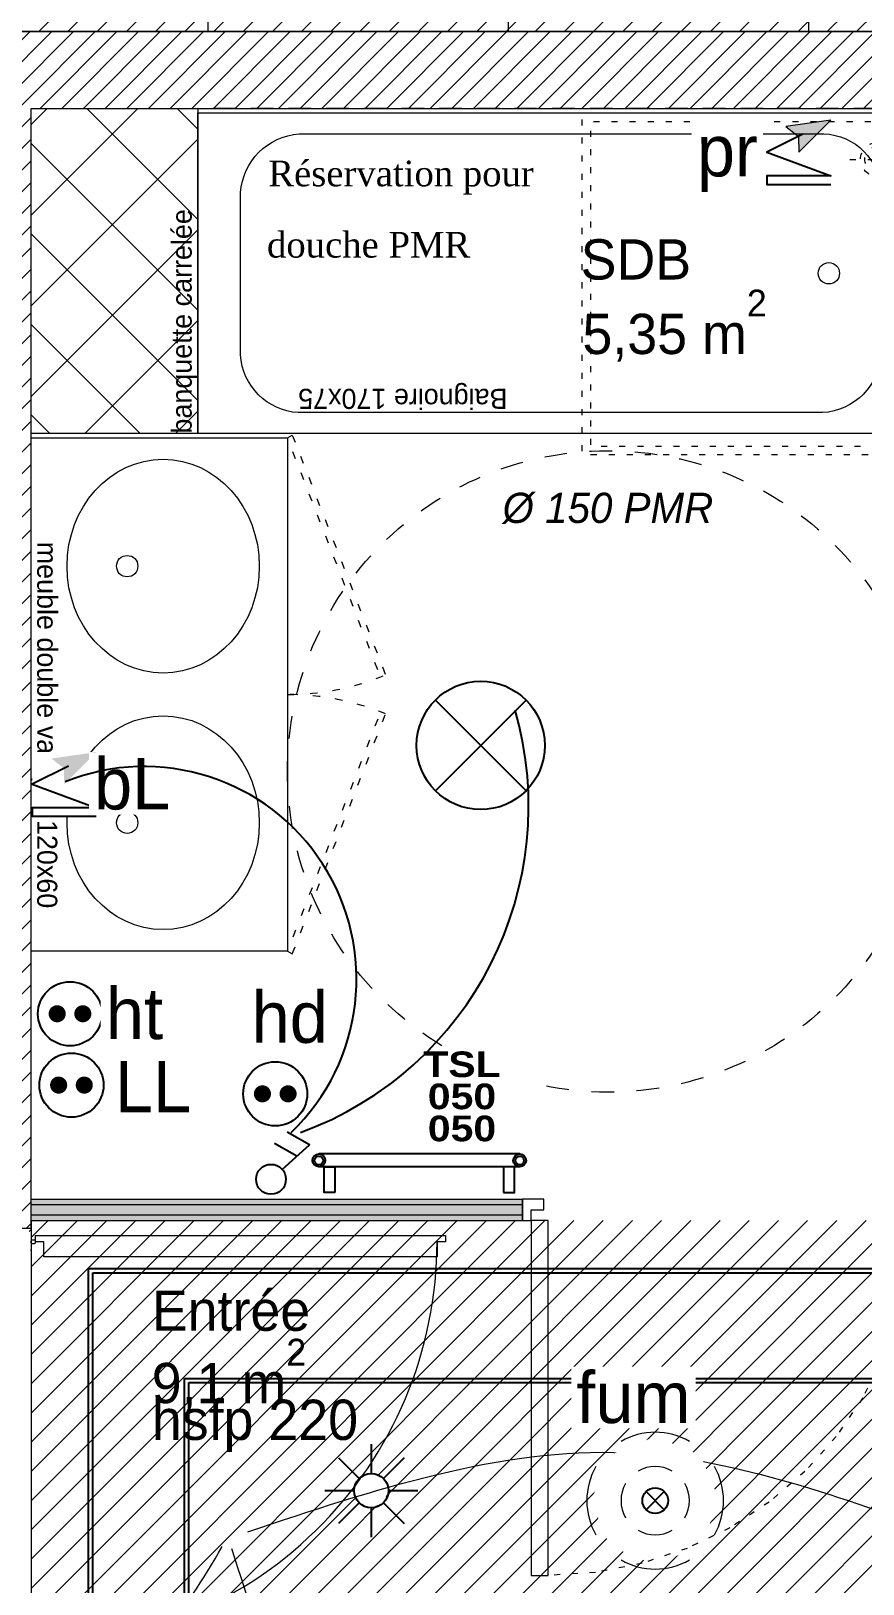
# Model space of a CAD drawing. Header units: centimetres. Extents: x 2666 to 9670, y 1889 to 5633.
# Drawn here: x 4355.4 to 4550.1, y 3789.4 to 4152.5 of the extents above; entities that cross this region are included whole.
import ezdxf

# ---------------------------------------------------------------- set-up
doc = ezdxf.new("R2010")
doc.units = ezdxf.units.CM
doc.header["$LTSCALE"] = 12.7
for name, pattern in [('Style de ligne -11', [0.694444, 0.41656, -0.277884]), ('Style de ligne -13', [0.295276, 0.19685, -0.098425]), ('Style de ligne -18', [0.328084, 0.109361, -0.218723]), ('Style de ligne -19', [0.333333, 0.111111, -0.222222]), ('Style de ligne -5', [0.41656, 0.13885, -0.27771]), ('VW-01', [0.83312, 0.41656, -0.41656])]:
    doc.linetypes.add(name, pattern=pattern)
for name, color, linetype, lineweight in [('B BATI-équipement-sanitaires', 7, 'Continuous', 5), ('B Faux plafonds', 7, 'Continuous', 5), ('B Faux plafonds-1', 7, 'Continuous', 5), ('B GÈnÈral', 7, 'Continuous', 5), ('B Général', 7, 'Continuous', 5), ('C ANNOTATIONS-PMR', 7, 'Style de ligne -5', 5), ('C ANNOTATIONS-prestations', 7, 'Continuous', 5), ('C ANNOTATIONS-prestations-1', 7, 'Continuous', 5), ('C ANNOTATIONS-texte', 7, 'Continuous', 5), ('C ANNOTATIONS-texte surfaces', 7, 'Continuous', 5), ('F REMPLISSAGE-vert clair', 7, 'Continuous', 13), ('F REMPLISSAGE-vert clair-1', 7, 'Continuous', 5), ('F REMPLISSAGE-vert foncÈ', 7, 'Continuous', 5), ('F REMPLISSAGE-vert foncé', 7, 'Continuous', 13), ('prlm-ELEC-CFO', 1, 'Continuous', 25), ('prlm-ELEC-SSI', 1, 'Continuous', 25)]:
    doc.layers.add(name, color=color, linetype=linetype, lineweight=lineweight)
doc.layers.add('B faience', color=7, linetype='Style de ligne -11', lineweight=13, true_color=0x0040ff)
doc.layers.add('D SURFACES-shab', color=1, linetype='Continuous', lineweight=5, true_color=0xff0000)
for name, color, linetype in [('prlm-CHAUFF', 4, 'Continuous'), ('prlm-CHAUFF-CONV', 20, 'Continuous'), ('prlm-MOD-PB', 123, 'Continuous')]:
    doc.layers.add(name, color=color, linetype=linetype)
doc.styles.add('Eurostile', font='')
doc.styles.add('Eurostile (italic)', font='')
doc.styles.add('prlm-chauff-rad', font='ariblk.ttf', dxfattribs={"height": 12})
doc.styles.add('prlm-elec-cfo', font='comic.ttf', dxfattribs={"height": 12})
doc.styles.add('prlm-elec-ssi', font='comic.ttf', dxfattribs={"height": 12})
doc.styles.add('prlm-vmc', font='pala.ttf', dxfattribs={"height": 14})
doc.styles.get('Eurostile').set_extended_font_data('Eurostile')
doc.styles.get('Eurostile (italic)').set_extended_font_data('Eurostile', italic=True)
pattern_1 = [(45, (0, 0.2205), (-3.5277778, 3.3072917), [])]
pattern_2 = [(45, (0, 0), (2.4253472, -2.6458333), [])]

# ---------------------------------------------------------------- blocks, each defined once
blk = doc.blocks.new('xi.SPOT')
at = {"color": 0, "lineweight": 5}
blk.add_wipeout([(-4, 0), (-2.83, -2.83), (0, -4), (2.83, -2.83), (4, 0), (2.83, 2.83), (0, 4), (-2.83, 2.83)], dxfattribs=at).dxf.layer = 'prlm-ELEC-CFO'
at = {"layer": 'prlm-ELEC-CFO', "color": 0, "linetype": 'ByBlock', "lineweight": -2, "flags": 128}
for points in [[(-7.69, 7.69), (-2.83, 2.83)], [(0, 10.88), (0, 4)], [(7.69, 7.69), (2.83, 2.83)], [(-10.88, 0), (-4, 0)], [(4, 0), (10.88, 0)], [(-2.83, -2.83), (-7.69, -7.69)], [(2.83, -2.83), (7.69, -7.69)], [(0, -4), (0, -10.88)]]:
    blk.add_lwpolyline(points, dxfattribs=at)
at = {"layer": 'prlm-ELEC-CFO', "color": 0, "linetype": 'ByBlock', "lineweight": -2}
blk.add_circle((0, 0), 4, dxfattribs=at)
blk = doc.blocks.new('xi.FUM')
at = {"color": 0}
blk.add_wipeout([(-10.61, -10.61), (-15, 0), (-10.61, 10.61), (0, 15), (10.61, 10.61), (15, 0), (10.61, -10.61), (0, -15)], dxfattribs=at).dxf.layer = 'prlm-ELEC-SSI'
at = {"layer": 'prlm-ELEC-SSI', "color": 0}
for points in [[(-2.12, 2.12), (2.12, -2.12)], [(2.12, 2.12), (-2.12, -2.12)]]:
    blk.add_lwpolyline(points, dxfattribs=at)
blk.add_circle((0, 0), 3, dxfattribs=at)
at = {"layer": 'prlm-ELEC-SSI', "color": 0, "lineweight": 13}
for radius, start, end in [(16, 60, 120), (16, 150, 210), (8, 60, 120), (16, 330, 30), (8, 150, 210), (8, 330, 30), (8, 240, 300), (16, 240, 300)]:
    blk.add_arc((0, 0), radius, start, end, dxfattribs=at)
blk = doc.blocks.new('xi.BL')
at = {"color": 0, "lineweight": 5}
blk.add_wipeout([(-7.5, -7.5), (7.5, -7.5), (7.5, 7.5), (-7.5, 7.5)], dxfattribs=at).dxf.layer = 'prlm-ELEC-CFO'
at = {"layer": 'prlm-ELEC-CFO', "lineweight": 5}
blk.add_hatch(color=0, dxfattribs=at).paths.add_polyline_path([(-3, 6), (-0.1, 3.7), (0, 0), (7.5, 7.5)])
at = {"layer": 'prlm-ELEC-CFO', "color": 0}
blk.add_lwpolyline([(0.95, 4.23), (-7.5, 0), (7.5, -5.5), (-7.5, -5.5), (-7.5, -7.5), (7.5, -7.5)], dxfattribs=at)
blk = doc.blocks.new('xi.PTCE')
at = {"layer": 'prlm-ELEC-CFO', "color": 0}
for points in [[(-10.61, 10.61), (10.61, -10.61)], [(10.61, 10.61), (-10.61, -10.61)]]:
    blk.add_lwpolyline(points, dxfattribs=at)
at = {"layer": 'prlm-ELEC-CFO', "color": 0, "linetype": 'ByBlock'}
blk.add_circle((0, 0), 15, dxfattribs=at)
blk = doc.blocks.new('xi.DA')
at = {"layer": 'prlm-ELEC-CFO', "color": 0}
for points in [[(4.05, 1.39), (-1.17, 4.34)], [(0.61, -1.67), (7.04, 4.05), (1.81, 7.01)]]:
    blk.add_lwpolyline(points, dxfattribs=at)
blk.add_circle((-2, -4), 3.5, dxfattribs=at)
blk = doc.blocks.new('xi.PCHD')
at = {"color": 0, "lineweight": 5}
blk.add_wipeout([(-7.5, -7.5), (7.5, -7.5), (7.5, 7.5), (-7.5, 7.5)], dxfattribs=at).dxf.layer = 'prlm-ELEC-CFO'
at = {"layer": 'prlm-ELEC-CFO', "color": 0, "linetype": 'ByBlock', "lineweight": 5, "const_width": 2}
for points in [[(-4, 0, 1), (-2, 0, 1)], [(2, 0, 1), (4, 0, 1)]]:
    blk.add_lwpolyline(points, format="xyb", close=True, dxfattribs=at)
at = {"layer": 'prlm-ELEC-CFO', "color": 0, "linetype": 'ByBlock', "lineweight": -2}
blk.add_circle((0, 0), 7.5, dxfattribs=at)
blk = doc.blocks.new('xi.PCHT')
at = {"color": 0, "lineweight": 5}
blk.add_wipeout([(-7.5, -7.5), (7.5, -7.5), (7.5, 7.5), (-7.5, 7.5)], dxfattribs=at).dxf.layer = 'prlm-ELEC-CFO'
at = {"layer": 'prlm-ELEC-CFO', "color": 0, "linetype": 'ByBlock', "lineweight": 5, "const_width": 2}
for points in [[(-4, 0, 1), (-2, 0, 1)], [(2, 0, 1), (4, 0, 1)]]:
    blk.add_lwpolyline(points, format="xyb", close=True, dxfattribs=at)
at = {"layer": 'prlm-ELEC-CFO', "color": 0, "linetype": 'ByBlock', "lineweight": -2}
blk.add_circle((0, 0), 7.5, dxfattribs=at)
blk = doc.blocks.new('xi.PR')
at = {"layer": 'prlm-ELEC-CFO', "lineweight": 5}
blk.add_hatch(color=0, dxfattribs=at).paths.add_polyline_path([(-3, 6), (-0.1, 3.7), (0, 0), (7.5, 7.5)])
at = {"layer": 'prlm-ELEC-CFO', "color": 0, "lineweight": 5, "flags": 128}
blk.add_lwpolyline([(-3, 6), (-0.1, 3.7), (0, 0), (7.5, 7.5)], close=True, dxfattribs=at)
at = {"layer": 'prlm-ELEC-CFO', "color": 0}
blk.add_lwpolyline([(0.95, 4.23), (-7.5, 0), (7.5, -5.5), (-7.5, -5.5), (-7.5, -7.5), (7.5, -7.5)], dxfattribs=at)
blk = doc.blocks.new('xi.LL')
at = {"color": 0, "lineweight": 5}
blk.add_wipeout([(-7.5, -7.5), (7.5, -7.5), (7.5, 7.5), (-7.5, 7.5)], dxfattribs=at).dxf.layer = 'prlm-ELEC-CFO'
at = {"layer": 'prlm-ELEC-CFO', "color": 0, "linetype": 'ByBlock', "lineweight": 5, "const_width": 2}
for points in [[(-4, 0, 1), (-2, 0, 1)], [(2, 0, 1), (4, 0, 1)]]:
    blk.add_lwpolyline(points, format="xyb", close=True, dxfattribs=at)
at = {"layer": 'prlm-ELEC-CFO', "color": 0, "linetype": 'ByBlock', "lineweight": -2}
blk.add_circle((0, 0), 7.5, dxfattribs=at)
blk = doc.blocks.new('xi.TSL-050-050')
at = {"layer": 'prlm-CHAUFF-CONV', "linetype": 'ByBlock', "lineweight": -2}
h = blk.add_hatch(color=0, dxfattribs=at)
edge = h.paths.add_edge_path()
edge.add_arc((-23.5, 7.5), 1.5, 0, 360)
edge = h.paths.add_edge_path(flags=17)
edge.add_arc((-23.5, 7.5), 1, 0, 360)
edge = h.paths.add_edge_path()
edge.add_arc((23.5, 7.5), 1.5, 0, 360)
edge = h.paths.add_edge_path(flags=17)
edge.add_arc((23.5, 7.5), 1, 0, 360)
at = {"layer": 'prlm-CHAUFF-CONV', "color": 0, "linetype": 'ByBlock', "lineweight": -2, "flags": 128}
for points in [[(23.5, 9), (-23.5, 9)], [(23.5, 6), (-23.5, 6)]]:
    blk.add_lwpolyline(points, dxfattribs=at)
at = {"layer": 'prlm-CHAUFF-CONV', "color": 0, "linetype": 'ByBlock', "lineweight": -2}
for points in [[(-19.73, 0), (-22.27, 0), (-22.27, 6), (-19.73, 6)], [(19.73, 0), (22.27, 0), (22.27, 6), (19.73, 6)]]:
    blk.add_lwpolyline(points, close=True, dxfattribs=at)
for centre, radius in [((-23.5, 7.5), 1.5), ((-23.5, 7.5), 1), ((23.5, 7.5), 1.5), ((23.5, 7.5), 1)]:
    blk.add_circle(centre, radius, dxfattribs=at)
blk = doc.blocks.new('Rond 150_PMR')
at = {"layer": 'B Général', "color": 154, "linetype": 'VW-01', "lineweight": 5, "true_color": 0x0053a6}
blk.add_circle((0, 0), 75, dxfattribs=at)
at = {"layer": 'B Général', "color": 154, "true_color": 0x0053a6, "insert": (-61.5, 0), "char_height": 7.059, "attachment_point": 5, "rotation": 90, "line_spacing_factor": 0.894142, "style": 'Eurostile (italic)'}
blk.add_mtext('Ø 150 PMR', dxfattribs=at)
blk = doc.blocks.new('double vasque RSH')
at = {"layer": 'B BATI-équipement-sanitaires', "color": 7, "linetype": 'Style de ligne -5', "lineweight": 5, "flags": 128}
for points in [[(-50.65, 31.13), (5.43, 52.96), (6.08, 51.84), (-50, 30)], [(70.65, 31.13), (14.57, 52.96), (13.92, 51.84), (70, 30)]]:
    blk.add_lwpolyline(points, close=True, dxfattribs=at)
at = {"layer": 'B BATI-équipement-sanitaires', "color": 7, "linetype": 'Style de ligne -5', "lineweight": 5}
for centre, start, end in [((-50, 30), 0, 22.5), ((70, 30), 157.5, 180)]:
    blk.add_arc(centre, 60, start, end, dxfattribs=at)
at = {"layer": 'B Général', "lineweight": 5, "flags": 128}
blk.add_lwpolyline([(-50, 30), (70, 30), (70, -30), (-50, -30)], close=True, dxfattribs=at)
at = {"layer": 'B Général', "lineweight": 5}
for centre, major_axis, ratio in [((-20, 0.9), (25, 0), 0.9), ((40, 0.9), (25, 0), 0.9), ((-20, -7.52), (2.5, 0), 1), ((40, -7.52), (2.5, 0), 1)]:
    blk.add_ellipse(centre, major_axis=major_axis, ratio=ratio, dxfattribs=at)
at = {"layer": 'C ANNOTATIONS-prestations', "insert": (60, -30), "char_height": 4.706, "width": 104, "attachment_point": 9, "line_spacing_factor": 0.894142, "style": 'Eurostile'}
blk.add_mtext('meuble double vasque 120x60', dxfattribs=at)
blk = doc.blocks.new('Groupe-11-1')
at = {"layer": 'B Général', "color": 252, "linetype": 'Style de ligne -19', "lineweight": 5, "true_color": 0x989898}
for p, q in [((-29.11, -35.61), (-29.11, -22.61)), ((-22.61, -29.11), (-35.61, -29.11))]:
    blk.add_line(p, q, dxfattribs=at)
at = {"layer": 'B Général', "color": 252, "linetype": 'Style de ligne -19', "lineweight": 5, "true_color": 0x989898, "flags": 128}
for points in [[(-40, -40), (-40, 40), (40, 40), (40, -40)], [(-38, -38), (-38, 38), (38, 38), (38, -38)]]:
    blk.add_lwpolyline(points, close=True, dxfattribs=at)
at = {"layer": 'B Général', "color": 252, "linetype": 'Style de ligne -19', "lineweight": 5, "true_color": 0x989898}
for radius in [4, 3]:
    blk.add_circle((-29.11, -29.11), radius, dxfattribs=at)
blk = doc.blocks.new('Douche pointillée')
at = {"layer": 'B Général', "color": 252, "true_color": 0x989898}
blk.add_blockref('Groupe-11-1', (0, 0), dxfattribs=at)
blk = doc.blocks.new('Baignoire 75_170')
at = {"layer": 'B faience', "lineweight": 18, "flags": 128}
blk.add_lwpolyline([(-85, 38.5), (-85, -37.5), (86, -37.5)], dxfattribs=at)
at = {"layer": 'B Général', "color": 7, "linetype": 'Continuous', "lineweight": 5, "flags": 128}
blk.add_lwpolyline([(-84, -36.5), (-84, 38.5), (86, 38.5), (86, -36.5)], close=True, dxfattribs=at)
blk.add_lwpolyline([(-74, -17.85), (-74, 19.85, -0.379059), (-60.25, 33.6), (62.5, 33.6, -0.377778), (76, 20.1), (76, -17.85, -0.374545), (62.25, -31.6), (-60.5, -31.6, -0.392593), (-74, -18.1)], format="xyb", close=True, dxfattribs=at)
at = {"layer": 'B Général', "color": 7, "linetype": 'Continuous', "lineweight": 5}
blk.add_circle((-61.7, 1), 2.5, dxfattribs=at)
at = {"layer": 'B Général', "color": 8, "true_color": 0x767676}
blk.add_blockref('Douche pointillée', (-44, 3.5), dxfattribs=at)
at = {"layer": 'C ANNOTATIONS-prestations', "insert": (62.5, 26.61), "char_height": 4.706, "width": 80, "attachment_point": 9, "line_spacing_factor": 0.894142, "style": 'Eurostile'}
blk.add_mtext('Baignoire 170x75', dxfattribs=at)

msp = doc.modelspace()

# ---------------------------------------------------------------- hatches: boundary and pattern name
at = {"layer": 'B Faux plafonds', "linetype": 'Continuous', "lineweight": 5, "true_color": 0xaaaaaa}
h = msp.add_hatch(dxfattribs=at)
h.set_pattern_fill('F_P__SOFFITE', color=253, style=0, pattern_type=2)
h.set_pattern_definition(pattern_1)
h.paths.add_polyline_path([(4337.44, 3228.48), (4207.44, 3228.48), (4207.44, 4282.39), (4659.96, 4282.39), (4659.96, 4330.39), (5019.96, 4330.39), (5019.96, 4687.89), (5150.04, 4687.72), (5150.04, 4282.39), (6787.89, 4282.39), (6787.89, 4152.39), (4337.44, 4152.39)])
at = {"layer": 'B Faux plafonds-1', "linetype": 'Continuous', "lineweight": 5, "true_color": 0xaaaaaa}
h = msp.add_hatch(dxfattribs=at)
h.set_pattern_fill('F_P__SOFFITE', color=253, style=0, pattern_type=2)
h.set_pattern_definition(pattern_1)
h.paths.add_polyline_path([(4818.44, 3781.39), (4818.44, 3716.39), (4524.41, 3716.39), (4524.4, 3746.4), (4450.38, 3746.38), (4450.39, 3711.37), (4450.44, 3711.37), (4515.44, 3711.37), (4515.44, 3542.44), (4450.44, 3542.44), (4450.44, 3369.46), (4355.44, 3369.46), (4355.44, 3717.37), (4355.44, 3874.39), (4668.44, 3874.39), (4668.44, 3781.39)])
at = {"layer": 'B GÈnÈral', "linetype": 'Continuous', "lineweight": 5}
h = msp.add_hatch(dxfattribs=at)
h.set_pattern_fill('50_BETON', style=0, pattern_type=2)
h.set_pattern_definition(pattern_2)
h.paths.add_polyline_path([(5431.34, 4152.39), (4337.44, 4152.39), (4355.44, 4134.39), (5431.34, 4134.39)])
h = msp.add_hatch(dxfattribs=at)
h.set_pattern_fill('50_BETON', style=0, pattern_type=2)
h.set_pattern_definition(pattern_2)
h.paths.add_polyline_path([(4355.44, 4134.39), (4337.44, 4152.39), (4337.44, 3872.49), (4355.44, 3872.49)])
at = {"layer": 'B GÈnÈral', "linetype": 'Continuous', "lineweight": 5, "true_color": 0x7f7f7f}
h = msp.add_hatch(dxfattribs=at)
h.set_pattern_fill('FAIENCE 15X15', color=8, angle=135, style=0, pattern_type=2)
h.set_pattern_definition([(135, (4374.44, 4107.243), (9.8784, 11.288), []), (45, (4374.44, 4107.243), (-10.8173, 10.3916), [])])
h.paths.add_polyline_path([(4355.44, 4058.39), (4355.44, 4134.39), (4394.44, 4134.39), (4394.44, 4058.39)])
at = {"layer": 'C ANNOTATIONS-prestations-1', "linetype": 'Continuous', "lineweight": 9, "true_color": 0x989898}
h = msp.add_hatch(dxfattribs=at)
h.set_pattern_fill('DALETTES TERRASSE 50X50', color=252, scale=1.406016, style=0, pattern_type=2)
h.set_pattern_definition([(0, (4678, 4152.39), (4e-15, -70.3008), []), (-90, (4678, 4152.39), (70.3008, 0), [])])
h.paths.add_polyline_path([(4337.44, 3228.48), (4207.44, 3228.48), (4207.44, 4282.39), (4659.96, 4282.39), (4659.96, 4330.39), (5019.96, 4330.39), (5019.96, 4687.89), (5150.04, 4687.72), (5150.04, 4282.39), (6787.89, 4282.39), (6787.89, 4152.39), (4337.44, 4152.39)])

# ---------------------------------------------------------------- linework, layer by layer
at = {"layer": 'B GÈnÈral', "color": 9, "linetype": 'Continuous', "true_color": 0xc0dcc0}
msp.add_solid([(4355.44, 3874.39), (4355.44, 3879.39), (4470.45, 3874.39), (4470.45, 3879.39)], dxfattribs=at)
at = {"layer": 'B Général', "color": 7, "linetype": 'Continuous', "lineweight": 18}
for p, q in [((4337.44, 4152.39), (5431.34, 4152.39)), ((4355.44, 4134.39), (4811.69, 4134.39)), ((4355.44, 3872.49), (4355.44, 4134.39))]:
    msp.add_line(p, q, dxfattribs=at)
at = {"layer": 'B Général', "color": 7, "linetype": 'Continuous', "lineweight": 5}
for p, q in [((4337.44, 4152.39), (5431.34, 4152.39)), ((4355.44, 4134.39), (4811.69, 4134.39)), ((4355.44, 3872.49), (4355.44, 4134.39)), ((4475.45, 3879.39), (4470.45, 3879.39)), ((4470.45, 3879.39), (4470.45, 3874.39)), ((4475.45, 3876.89), (4475.45, 3879.39)), ((4472.45, 3874.39), (4472.45, 3876.89)), ((4472.45, 3876.89), (4475.45, 3876.89)), ((4355.44, 3872.49), (4337.44, 3872.49)), ((4470.45, 3874.39), (4472.45, 3874.39)), ((4356.44, 3870.89), (4452.44, 3870.9)), ((4356.44, 3869.39), (4356.44, 3870.89)), ((4358.44, 3869.39), (4356.44, 3869.39)), ((4358.44, 3865.89), (4358.44, 3869.39)), ((4452.44, 3869.4), (4450.44, 3869.4)), ((4450.44, 3869.4), (4450.44, 3865.9)), ((4452.44, 3870.9), (4452.44, 3869.4)), ((4450.44, 3865.9), (4358.44, 3865.89))]:
    msp.add_line(p, q, dxfattribs=at)
at = {"layer": 'B Général', "color": 98, "linetype": 'Continuous', "lineweight": 13, "true_color": 0x004400}
for p, q in [((4355.44, 3879.39), (4470.45, 3879.39)), ((4470.45, 3874.39), (4470.45, 3879.39)), ((4355.44, 3874.39), (4470.45, 3874.39))]:
    msp.add_line(p, q, dxfattribs=at)
at = {"layer": 'B Général'}
for p, q in [((4472.45, 3874.39), (4472.45, 3791.39)), ((4476.45, 3874.39), (4472.45, 3874.39)), ((4476.45, 3791.39), (4476.45, 3874.39)), ((4472.45, 3791.39), (4476.45, 3791.39))]:
    msp.add_line(p, q, dxfattribs=at)
at = {"layer": 'B Général', "linetype": 'Style de ligne -13', "lineweight": 5}
msp.add_line((4355.44, 3867.59), (4355.44, 3774.19), dxfattribs=at)
at = {"layer": 'B Général', "linetype": 'Style de ligne -18', "lineweight": 5}
for p, q in [((4554.98, 3842.63), (4550.06, 3832.89)), ((4550.06, 3832.89), (4543.88, 3823.86)), ((4543.88, 3823.86), (4536.55, 3815.7)), ((4536.55, 3815.7), (4528.19, 3808.54))]:
    msp.add_line(p, q, dxfattribs=at)
at = {"layer": 'B Général', "color": 7, "linetype": 'Continuous', "lineweight": 5, "flags": 128}
msp.add_lwpolyline([(4355.44, 4058.39), (4355.44, 4134.39), (4394.44, 4134.39), (4394.44, 4058.39)], close=True, dxfattribs=at)
at = {"layer": 'B Général', "linetype": 'Continuous', "lineweight": 5, "flags": 128}
for points in [[(4355.39, 3872.49), (4355.49, 3872.38), (4354.95, 3871.77, 0.385556)], [(4355.39, 3871.09, -0.18087), (4355.44, 3870.96), (4355.44, 3870.95), (4355.44, 3867.59), (4355.44, 3867.56, -0.414214), (4355.27, 3867.39)]]:
    msp.add_lwpolyline(points, format="xyb", dxfattribs=at)
at = {"layer": 'B Général', "linetype": 'Continuous', "lineweight": 5}
msp.add_circle((4355.94, 3869.39), 0.5, dxfattribs=at)
at = {"layer": 'C ANNOTATIONS-prestations', "color": 7, "linetype": 'Continuous', "lineweight": 5, "flags": 128}
msp.add_lwpolyline([(4337.44, 3228.48), (4207.44, 3228.48), (4207.44, 4282.39), (4659.96, 4282.39), (4659.96, 4330.39), (5019.96, 4330.39), (5019.96, 4687.89), (5150.04, 4687.72), (5150.04, 4282.39), (6787.89, 4282.39), (6787.89, 4152.39), (4337.44, 4152.39)], close=True, dxfattribs=at)
msp.add_lwpolyline([(4337.44, 3228.48), (4207.44, 3228.48), (4207.44, 4282.39), (4659.96, 4282.39), (4659.96, 4330.39), (5019.96, 4330.39), (5019.96, 4687.89), (5150.04, 4687.72), (5150.04, 4282.39), (6787.89, 4282.39), (6787.89, 4152.39), (4337.44, 4152.39)], close=True, dxfattribs=at)
at = {"layer": 'D SURFACES-shab', "lineweight": 18}
msp.add_line((4355.44, 3874.39), (4355.44, 3369.46), dxfattribs=at)
at = {"layer": 'F REMPLISSAGE-vert clair'}
for p, q in [((4355.44, 3878.09), (4470.45, 3878.09)), ((4355.44, 3875.69), (4470.45, 3875.69))]:
    msp.add_line(p, q, dxfattribs=at)
at = {"layer": 'F REMPLISSAGE-vert clair-1', "color": 9, "linetype": 'Continuous', "true_color": 0xc0dcc0}
msp.add_solid([(4355.44, 3878.09), (4355.44, 3875.69), (4470.45, 3878.09), (4470.45, 3875.69)], dxfattribs=at)
at = {"layer": 'F REMPLISSAGE-vert foncÈ', "color": 54, "linetype": 'Continuous', "true_color": 0x99aa00}
for points in [[(4355.44, 3879.39), (4355.44, 3878.09), (4470.45, 3879.39), (4470.45, 3878.09)], [(4355.44, 3875.69), (4355.44, 3874.39), (4470.45, 3875.69), (4470.45, 3874.39)]]:
    msp.add_solid(points, dxfattribs=at)
at = {"layer": 'F REMPLISSAGE-vert foncé', "color": 98, "linetype": 'Continuous', "lineweight": 13, "true_color": 0x004400}
for p, q in [((4355.44, 3879.39), (4470.45, 3879.39)), ((4355.44, 3874.39), (4470.45, 3874.39))]:
    msp.add_line(p, q, dxfattribs=at)
at = {"layer": 'F REMPLISSAGE-vert foncé'}
for p, q in [((4355.44, 3878.09), (4470.45, 3878.09)), ((4355.44, 3875.69), (4470.45, 3875.69))]:
    msp.add_line(p, q, dxfattribs=at)
at = {"layer": 'prlm-CHAUFF', "ltscale": 50}
for p, q in [((4368.87, 3068.99), (4368.87, 3863.16)), ((4368.87, 3863.16), (4587.49, 3863.16)), ((4369.87, 3069.4), (4369.87, 3862.16)), ((4369.87, 3862.16), (4588.49, 3862.16)), ((4391.35, 3140.38), (4391.35, 3837.46)), ((4391.35, 3837.46), (4606.59, 3837.46)), ((4392.35, 3141.38), (4392.35, 3836.46)), ((4392.35, 3836.46), (4607.59, 3836.46))]:
    msp.add_line(p, q, dxfattribs=at)
at = {"layer": 'prlm-ELEC-CFO', "lineweight": 13}
for points in [[(4366.08, 3763.8), (4385.02, 3776.92), (4400.17, 3798.11)], [(4402.38, 3685.48), (4415.18, 3727.02), (4402.38, 3797.61)]]:
    msp.add_spline(points, degree=3, dxfattribs=at)

# ---------------------------------------------------------------- block references
at = {"layer": 'B Général', "color": 7}
for name, p, rotation in [('Baignoire 75_170', (4480.44, 4096.89), 180), ('double vasque RSH', (4385.44, 4007.39), 270)]:
    msp.add_blockref(name, p, dxfattribs=dict(at, rotation=rotation))
at = {"layer": 'C ANNOTATIONS-PMR', "color": 7, "rotation": 270}
msp.add_blockref('Rond 150_PMR', (4490.43, 3979.39), dxfattribs=at)
at = {"layer": 'prlm-CHAUFF-CONV'}
msp.add_blockref('xi.TSL-050-050', (4446.28, 3880.93), dxfattribs=at)
at = {"layer": 'prlm-ELEC-CFO'}
for name, p in [('xi.PR', (4535.11, 4124.17)), ('xi.PTCE', (4460.67, 3985.47)), ('xi.DA', (4413.58, 3888.01))]:
    msp.add_blockref(name, p, dxfattribs=at)

# ---------------------------------------------------------------- texts
at = {"layer": 'C ANNOTATIONS-prestations', "insert": (4394.44, 4058.39), "char_height": 4.706, "width": 71.7614, "attachment_point": 7, "rotation": 90, "line_spacing_factor": 0.894142, "style": 'Eurostile'}
msp.add_mtext('banquette carrelée', dxfattribs=at)
at = {"layer": 'C ANNOTATIONS-prestations', "insert": (4383.68, 3820.23), "char_height": 9.412, "width": 88.3001, "attachment_point": 7, "line_spacing_factor": 0.894142, "style": 'Eurostile'}
msp.add_mtext('hsfp 220', dxfattribs=at)
at = {"layer": 'C ANNOTATIONS-texte', "color": 7, "char_height": 9.412, "line_spacing_factor": 0.894142, "style": 'Eurostile'}
for s, insert, attachment_point in [('SDB', (4496.98, 4094.28), 8), ('Entrée', (4383.68, 3848.45), 7)]:
    msp.add_mtext(s, dxfattribs=dict(at, insert=insert, attachment_point=attachment_point))
at = {"layer": 'C ANNOTATIONS-texte surfaces', "color": 7, "char_height": 9.412, "line_spacing_factor": 0.894142, "style": 'Eurostile'}
for s, insert, attachment_point in [('5,35 m{\\H0.6667x;\\S2^ ;}', (4506.04, 4092.05), 2), ('9,1 m{\\H0.6667x;\\S2^ ;}', (4383.68, 3846.72), 1)]:
    msp.add_mtext(s, dxfattribs=dict(at, insert=insert, attachment_point=attachment_point))
at = {"layer": 'prlm-MOD-PB', "style": 'prlm-vmc'}
for s, p in [('Réservation pour', (4410.93, 4116.22)), ('douche PMR', (4410.64, 4099.55))]:
    msp.add_text(s, height=6, rotation=360, dxfattribs=at).set_placement(p)

# ---------------------------------------------------------------- next in the draw order: block references
at = {"layer": 'prlm-ELEC-CFO'}
for name, p in [('xi.BL', (4363.2, 3976.41)), ('xi.PCHT', (4364.54, 3922.72)), ('xi.PCHD', (4412.58, 3904)), ('xi.SPOT', (4435.05, 3811.22))]:
    msp.add_blockref(name, p, dxfattribs=at)

# ---------------------------------------------------------------- next in the draw order: texts
at = {"layer": 'prlm-CHAUFF-CONV', "lineweight": 20, "insert": (4456.28, 3903.36), "char_height": 6, "width": 32.8236, "attachment_point": 5, "line_spacing_factor": 0.75, "style": 'prlm-chauff-rad', "bg_fill": 3, "box_fill_scale": 1.1, "bg_fill_color": 256, "bg_fill_transparency": 0}
msp.add_mtext('TSL\\P050\\P050', dxfattribs=at)
at = {"layer": 'prlm-ELEC-CFO', "lineweight": 20, "char_height": 12, "attachment_point": 5, "line_spacing_factor": 0.8, "style": 'prlm-elec-cfo', "bg_fill": 3, "box_fill_scale": 1.1, "bg_fill_color": 256, "bg_fill_transparency": 0}
for s, insert in [('pr', (4518.39, 4122.72)), ('hd', (4415.97, 3921.84))]:
    msp.add_mtext(s, dxfattribs=dict(at, insert=insert))

# ---------------------------------------------------------------- next in the draw order: linework, layer by layer
at = {"layer": 'B Général', "color": 7, "linetype": 'Continuous', "lineweight": 5}
msp.add_arc((4355.94, 3869.39), 94.5, 268.7677, 0, dxfattribs=at)
at = {"layer": 'prlm-ELEC-CFO'}
msp.add_arc((4390.68, 3971.24), 81.19, 290.0273, 16.054, dxfattribs=at)
at = {"layer": 'prlm-ELEC-CFO', "lineweight": 13}
msp.add_spline([(4406.16, 3801.59), (4494.55, 3820.07), (4567.05, 3801.76)], degree=3, dxfattribs=at)

# ---------------------------------------------------------------- next in the draw order: block references
at = {"layer": 'prlm-ELEC-CFO'}
msp.add_blockref('xi.LL', (4364.88, 3906.04), dxfattribs=at)

# ---------------------------------------------------------------- next in the draw order: texts
at = {"layer": 'prlm-ELEC-CFO', "lineweight": 20, "char_height": 12, "attachment_point": 5, "line_spacing_factor": 0.8, "style": 'prlm-elec-cfo', "bg_fill": 3, "box_fill_scale": 1.1, "bg_fill_color": 256, "bg_fill_transparency": 0}
for s, insert in [('bL', (4379.09, 3976.41)), ('ht', (4379.62, 3922.72))]:
    msp.add_mtext(s, dxfattribs=dict(at, insert=insert))

# ---------------------------------------------------------------- next in the draw order: block references
at = {"layer": 'prlm-ELEC-SSI'}
msp.add_blockref('xi.FUM', (4501.5, 3808.87), dxfattribs=at)

# ---------------------------------------------------------------- next in the draw order: texts
at = {"layer": 'prlm-ELEC-CFO', "lineweight": 20, "insert": (4383.97, 3905.71), "char_height": 12, "attachment_point": 5, "line_spacing_factor": 0.8, "style": 'prlm-elec-cfo', "bg_fill": 3, "box_fill_scale": 1.1, "bg_fill_color": 256, "bg_fill_transparency": 0}
msp.add_mtext('LL', dxfattribs=at)

# ---------------------------------------------------------------- next in the draw order: linework, layer by layer
at = {"layer": 'B Général', "linetype": 'Style de ligne -18', "lineweight": 5}
for p, q in [((4528.19, 3808.54), (4518.95, 3802.51)), ((4518.95, 3802.51), (4508.97, 3797.71)), ((4508.97, 3797.71), (4498.45, 3794.22)), ((4487.54, 3792.1), (4476.45, 3791.39)), ((4498.45, 3794.22), (4487.54, 3792.1))]:
    msp.add_line(p, q, dxfattribs=at)
at = {"layer": 'prlm-ELEC-CFO'}
msp.add_arc((4381.9, 3930.82), 49.71, 313.8304, 111.837, dxfattribs=at)

# ---------------------------------------------------------------- next in the draw order: texts
at = {"layer": 'prlm-ELEC-SSI', "lineweight": 20, "insert": (4496.42, 3832.93), "char_height": 12, "attachment_point": 5, "line_spacing_factor": 0.8, "style": 'prlm-elec-ssi', "bg_fill": 3, "box_fill_scale": 1.1, "bg_fill_color": 256, "bg_fill_transparency": 0}
msp.add_mtext('fum', dxfattribs=at)

doc.saveas('drawing.dxf')
